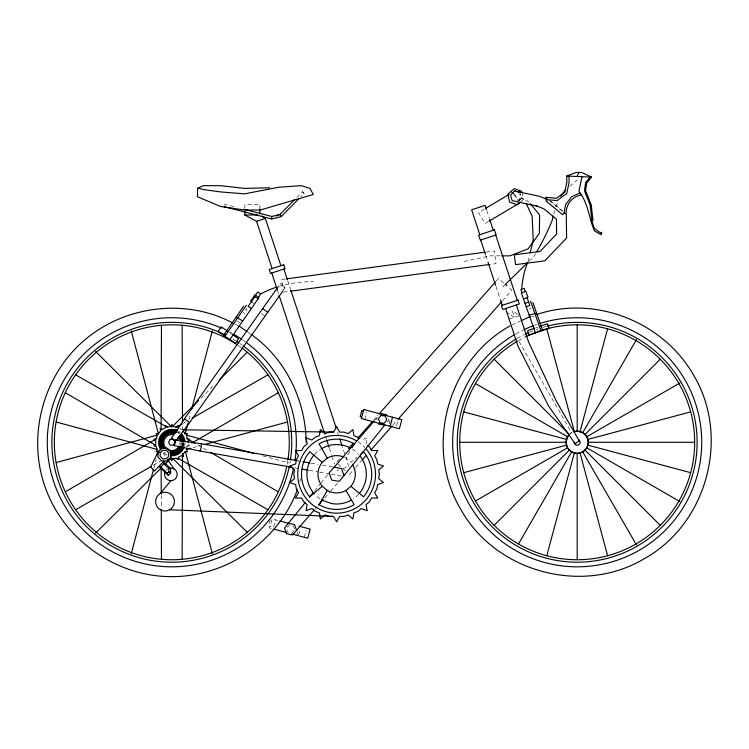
<?xml version="1.0" encoding="UTF-8"?>
<svg xmlns="http://www.w3.org/2000/svg" width="749" height="749" viewBox="0 0 749 749"><rect width="100%" height="100%" fill="white"/><g stroke="black" fill="none" stroke-linecap="round" stroke-linejoin="round"><path stroke-width="0.56" stroke-dasharray="3.75 2.81" d="M366.046 443.942L367.188 437.847L361.383 440.028M528.111 261.495L529.655 254.988M153.835 468.2L156.213 459.203M182.653 443.361L182.054 445.608L182.653 443.399M188.888 419.74L190.667 412.989M270.146 520.003L268.507 526.107L270.089 526.538M273.666 526.921L275.557 519.853M299.797 481.776L300.658 478.536M296.876 535.31L297.962 531.266M298.729 534.72L300.358 528.663M304.291 537.295L306.182 530.226M364.782 419.506L366.673 412.437M389.077 423.85L390.426 418.803M396.493 425.835L397.841 420.788M224.494 205.348L224.887 204.337L234.933 206.93M349.792 451.46L345.954 458.107L350.925 462.273L356.805 457.339M246.955 308.176L245.709 309.964L247.282 311.06M283.684 289.854L284.985 287.991L281.044 283.216L278.722 286.006M314.589 490.969L320.403 483.77M321.134 482.871L329.129 472.965M375.043 420.086L379.855 414.422M294.029 530.704L291.979 533.138L287.794 532.408L286.343 528.41L289.077 525.152L293.262 525.892L294.713 529.889M387.345 422.043L388.656 420.47L386.905 415.667M314.823 509.283L317.866 505.8M324.71 497.945L330.028 491.84M330.786 490.969L337.63 483.124M336.938 461.805L340.027 458.294M373.274 420.563L377.917 415.302M496.222 281.072L498.534 278.441L505.182 284.292M349.455 474.398L354.876 468.256M355.644 467.376L361.055 461.244M392.757 425.263L397.401 420.002M502.551 300.686L511.829 290.153L507.682 286.493M519.31 200.386L521.697 197.914L520.443 193.504M296.876 197.38L302.474 191.707L304.094 193.439L300.826 196.753M569.174 435.075L571.618 432.622L518.505 340.626M200.947 398.187L214.982 384.256M502.785 287.026L504.423 285.416M528.981 261.298L533.897 256.467A63.731 16.506 -63.1 0 0 535.601 253.677M519.01 200.545L521.21 198.654L520.349 194.075M521.117 201.434L523.448 199.431L521.922 191.388M569.989 186.229L577.095 180.172M484.463 209.055L478.545 212.576L485.071 223.539L488.03 221.779M185.752 446.61L190.78 443.689M183.102 423.419L186.136 421.678M153.442 465.195L160.511 461.15M512.035 324.982L520.124 321.209M517.681 200.535L519.516 199.833L520.312 194.993L518.795 193.748M182.737 428.98L181.258 429.542L179.975 428.465M529.243 308.728L531.313 307.998M532.108 316.874L534.177 316.144M187.456 446.554L189.694 445.767L187.859 444.269M535.928 327.781L538.016 327.041M509.058 318.999L519.834 315.451M336.75 470.531L338.773 469.866M342.808 468.537L348.875 466.543L342.312 446.61M193.139 447.63L199.871 445.805M464.146 261.457L490.314 255.84L500.688 255.84M285.275 279.021L281.811 279.489L283.225 290.022M486.232 252.057L494.321 250.971L496.016 263.62L490.239 264.388M283.515 292.138L289.283 291.361M284.985 287.991L280.735 283.169M297.184 460.691L300.639 461.3M310.994 463.135L317.894 464.352M322.501 465.166L332.856 467.002M294.423 467.732L300.18 468.743M309.384 470.372L318.587 472.001M319.739 472.207L330.094 474.033M331.245 474.239L341.6 476.074M277.785 520.452L272.121 518.935L269.687 528.026L271.924 528.625M177.419 432.66L179.666 433.268M262.73 455.851L288.552 462.863M234.943 324.036L237.976 325.45M528.86 201.949L521.697 197.914L525.161 201.284M261.41 313.812L264.594 315.657M197.811 444.972L208.877 451.413M517.98 314.346L512.4 311.004L514.451 317.23L507.017 312.782M251.392 301.753L253.761 303.392M243.303 312.473L245.11 313.719M237.386 321.031L240.083 322.894M229.456 332.472L231.282 333.736M248.116 332.322L249.951 333.605M304.094 193.439L302.474 191.707M550.496 200.966L562.658 211.049M549.176 200.292L562.686 211.49M337.827 464.146L345.308 470.737M513.945 194.656L518.917 200.442M163.01 452.967L165.604 456.721M514.189 193.841L517.99 200.236M376.569 418.345L377.262 420.264M486.878 210.778L489.369 218.352M485.801 255.493L487.627 261.036M496.007 286.493L500.014 298.673M287.682 280.65L290.546 289.357M337.574 432.21L338.305 434.429M277.327 290.022L278.787 294.451M325.45 436.208L326.545 439.523M329.457 448.389L331.648 455.027M332.013 456.141L334.56 463.893M182.943 442.331L184.432 447.958M182.513 426.556L182.522 430.048M161.241 495.239L161.288 508.028M259.866 209.14L259.866 204.477L244.848 204.477L244.848 207.969M278.553 286.511A66.071 36.776 -5.1 0 1 313.335 281.699M553.764 213.877A72.625 25.316 -90 0 1 554.672 210.75M555.973 206.855A72.625 25.316 -90 0 1 558.286 201.125M166.053 470.344A6.31 6.31 0 0 1 167.739 468.93M358.631 494.237A29.717 29.717 0 0 1 353.406 498.797M319.823 498.797A29.717 29.717 0 0 1 314.599 494.237M314.599 454.325A29.717 29.717 0 0 1 320.787 449.128M352.451 449.128A29.717 29.717 0 0 1 358.631 454.325M184.984 442.622A13.182 13.182 0 0 1 184.535 446.039M167.299 454.999A13.182 13.182 0 0 1 163.338 452.714M178.393 431.199A13.182 13.182 0 0 1 180.275 432.519M183.936 442.622A12.124 12.124 0 0 1 183.514 445.767M165.744 453.117A12.124 12.124 0 0 1 164.012 451.909M177.869 432.117A12.124 12.124 0 0 1 179.601 433.325M181.951 442.622A10.149 10.149 0 0 1 181.604 445.252M179.844 442.622A8.042 8.042 0 0 1 179.629 444.475M181.033 442.622A9.222 9.222 0 0 1 180.472 445.777M183.009 442.622A11.207 11.207 0 0 1 182.625 445.524M357.985 441.788A38.882 38.882 0 0 1 364.903 447.593M182.896 443.417A11.151 11.151 0 0 1 182.41 445.739M290.294 460.822A119.934 119.934 0 0 1 289.919 463.107M232.77 338.997A119.934 119.934 0 0 1 235.748 340.814M239.643 343.379A119.934 119.934 0 0 1 242.498 345.392M230.074 332.219A124.531 124.531 0 0 1 232.087 333.314M242.77 339.943A124.531 124.531 0 0 1 245.569 341.937M287.859 460.438A117.471 117.471 0 0 1 287.073 464.914M238.248 345.411A117.471 117.471 0 0 1 241.038 347.386M569.746 433.989A11.151 11.151 0 0 1 571.618 432.622M517.231 338.417A119.934 119.934 0 0 1 524.403 334.588M529.702 332.153A119.934 119.934 0 0 1 532.923 330.815M536.172 329.579A119.934 119.934 0 0 1 538.362 328.811M542.791 327.388A119.934 119.934 0 0 1 547.276 326.143M518.458 340.552A117.471 117.471 0 0 1 524.469 337.312M515.921 333.867A124.531 124.531 0 0 1 523.008 330.15M534.599 325.263A124.531 124.531 0 0 1 536.752 324.495M182.559 442.884L182.559 445.215L182.569 442.837"/><path stroke-width="1.12" d="M161.091 430.048L161.466 325.347M182.147 559.213L182.522 453.351M160.305 452.546L160.117 456.057L162.458 458.678L165.969 458.865L168.591 456.516L168.778 453.005L166.428 450.392L162.917 450.205L160.305 452.546L158.17 451.525L150.746 467.03L154.388 471.093L164.097 460.953M292.129 467.32L200.077 451.048L174.33 445.618L174.695 442.818L175.313 440.038L201.687 443.801L297.184 460.691M175.566 440.056L174.33 445.618M224.251 206.687L271.709 218.961L271.775 216.461L243.865 209.243M601.709 232.265L601.297 234.69L594.491 230.973C588.939 218.436 588.405 204.337 580.063 192.858L571.674 196.725L565.645 204.43L564.034 212.941L562.574 214.701L546.049 201.004L547.126 199.702L557.078 200.582L566.75 193.439L569.156 182.241L568.922 176.137M582.001 176.698L578.949 190.967L579.96 192.905M530.17 252.816L533.269 239.802L532.108 216.115L526.154 203.4M131.262 553.68L153.536 469.323M157.402 454.699L158.292 451.329M185.022 434.364L187.999 423.11M191.557 409.619L212.351 330.88M390.117 426.293L392.551 417.202M573.846 432.033L577.198 431.134L582.769 432.622L586.851 436.704L588.34 442.284L586.851 447.855L582.769 451.937L577.198 453.435L571.618 451.937L567.536 447.855L566.047 442.284L567.536 436.704L569.174 435.075M546.817 555.664L574.305 453.051M580.082 431.508L607.57 328.905M577.095 176.492L578.818 172.467M297.587 489.247C278.778 540.759 226.582 576.805 171.802 576.636C116.591 576.842 64.245 540.188 45.549 488.236C26.477 436.424 43.011 374.687 85.442 339.363C125.776 305.526 186.323 297.99 232.92 323.1M367.731 445.355L369.407 446.76L371.598 450.561L377.805 450.495L374.65 455.841L376.841 459.633L377.599 463.959L383.451 466.018L378.657 469.96L379.425 474.276L378.657 478.602L383.451 482.534L377.599 484.603L376.841 488.919L374.65 492.72L377.805 498.057L371.598 497.991L369.407 501.793L366.046 504.611L367.188 510.715L361.383 508.534L358.022 511.352L353.903 512.85L352.882 518.973L348.173 514.938L344.053 516.436L339.662 516.436L336.619 521.838L333.567 516.436L329.186 516.436L325.057 514.938L320.347 518.973L319.336 512.85L315.217 511.352L311.856 508.534L306.041 510.715L307.184 504.611L303.822 501.793L301.632 497.991L295.424 498.057L298.579 492.72L296.389 488.919L295.63 484.603L289.779 482.534L294.572 478.602L293.805 474.276L294.572 469.96L289.779 466.018L295.63 463.959L296.389 459.633L298.579 455.841L295.424 450.495L301.632 450.561L303.822 446.76L307.184 443.942L306.041 437.847L311.856 440.028L315.217 437.21L319.336 435.703L320.347 429.589L325.057 433.624L329.186 432.126L333.567 432.126L336.619 426.715L339.662 432.126L344.053 432.126L348.173 433.624L352.882 429.589L353.903 435.703L358.022 437.21L359.698 438.614M187.166 448.211L186.332 449.662L187.531 451.694L185.162 451.675L183.046 454.203L183.477 456.525L181.258 455.692L178.402 457.349L178.019 459.68L176.221 458.145L172.972 458.716L171.802 460.775L170.641 458.716L168.965 458.716M327.276 490.455L319.055 504.695A35.119 35.119 0 0 0 354.174 504.695L345.954 490.455A18.678 18.678 0 0 1 327.276 490.455L322.313 486.279A18.678 18.678 0 0 1 322.313 462.273L309.712 451.703A35.119 35.119 0 0 0 309.712 496.849L322.313 486.279M351.983 447.659L354.174 443.867A35.119 35.119 0 0 0 319.055 443.867L327.276 458.107A18.678 18.678 0 0 1 344.025 457.133M518.505 543.933L571.618 451.937M582.769 432.622L636.472 339.615M175.519 441.161L171.484 438.287L184.469 418.775L278.057 286.951M223.53 335.271L243.771 306.032M224.953 336.264L246.468 305.189M255.512 295.2L257.759 291.96L260.68 293.983A66.071 36.776 -5.1 0 1 276.409 287.176M254.95 296.632L248.191 306.388L251.336 308.569M258.433 297.231L260.68 293.983M229.821 339.634L258.948 297.578L255.006 294.853L250.606 301.201L251.392 301.753M283.028 290.781L189.834 422.324L175.772 441.124L171.484 438.287M314.065 510.153L292.625 534.917L286.577 533.85L284.48 528.082L305.143 502.673M309.506 497.27L313.138 492.767M374.285 420.957L329.129 472.965L331.713 480.072L339.157 481.382L344.016 475.587L384.714 425.179L378.666 424.112M590.137 177.054L585.634 182.578L584.473 190.742L590.184 205.292L591.86 220.646L594.36 228.539L601.503 233.482M544.935 198.831L546.152 197.362L556.432 198.27L564.737 192.137L566.899 182.054L566.675 176.043L576.412 172.364L582.132 172.607L591.523 177.11L586.692 183.037L585.615 190.611L591.27 205.02L592.955 220.412M160.314 493.46A9.419 9.419 0 0 1 174.433 501.615A9.419 9.419 0 0 1 160.314 509.769A9.419 9.419 0 0 1 160.314 493.46L170.884 480.699M318.625 504.929L323.184 499.695M348.538 448.642L353.172 443.38M357.816 438.118L372.506 421.444M379.462 413.551L495.445 281.942M361.833 460.363L365.699 455.972M371.111 449.831L391.989 426.144M398.168 419.122L501.783 301.557M160.67 467.02L163.834 463.715L163.432 461.646L170.529 468.443L170.632 473.068L168.366 475.428L158.91 466.374L160.67 467.02L167.289 473.359L168.366 475.428M167.289 473.359L168.871 471.711L168.806 468.471L163.834 463.715M546.143 199.065L539.046 196.201L514.572 191.004L510.584 195.115L512.157 200.629L537.239 206.181M271.775 216.461L280.079 214.411L294.479 199.814M271.709 218.961L281.24 216.611L299.197 198.401M494.19 525.283L569.306 450.168M585.081 434.401L660.197 359.277M172.055 426.874L198.476 400.64M219.111 380.155L247.179 352.292M95.61 533.091L161.653 467.526M164.949 464.249L171.558 457.695M505.238 284.611L527.343 262.899M520.34 202.099L517.241 204.767L509.517 202.061L507.991 194.019L514.198 188.682L521.922 191.388M322.313 462.273L327.276 458.107M360.999 453.819L363.518 451.703A35.119 35.119 0 0 1 363.518 496.849L350.925 486.279A18.678 18.678 0 0 0 352.788 464.942M345.954 490.455L350.925 486.279M510.013 325.927C447.181 360.765 423.85 447.874 460.841 509.46C495.679 572.292 582.778 595.633 644.374 558.642C707.206 523.794 730.547 436.695 693.546 375.099C663.361 321.864 594.781 294.657 536.63 314.58M485.455 208.465L509.151 194.365M489.013 221.189L519.628 202.979M65.369 491.793L156.859 438.539M191.781 443.099L278.244 392.766M475.54 500.969L567.536 447.855M586.851 436.704L679.858 383.011M176.034 427.464L182.091 423.99M192.193 418.214L267.908 374.865M75.705 509.704L151.42 466.346M521.135 320.741L530.226 316.499M276.175 215.965L280.426 214.233M523.476 298.954L528.008 297.353L525.873 291.305L521.351 292.896L535.451 332.949M525.03 303.364L528.644 302.09M526.229 306.772L529.843 305.498L527.09 297.681M529.206 315.217L536.574 313.063M534.88 328.146L527.558 330.721L529.131 335.178L548.998 328.174L547.435 323.727L540.113 326.302M244.848 211.471L244.848 214.972L256.57 221.311L265.343 218.418L280.903 265.708M56.184 462.564L157.215 435.103M186.398 449.466L190.892 448.239M204.365 444.578L287.429 422.005M463.809 472.666L566.422 445.168M587.965 439.391L690.578 411.903M286.436 278.871L485.08 252.207M290.443 291.202L489.088 264.547M262.693 308.654L267.739 312.249M184.469 418.775L189.516 422.361M269.574 187.774L244.539 188.392L220.674 185.668L203.241 185.668L197.502 188.392L197.502 196.762L220.674 206.518L244.539 210.02L260.221 210.02L313.325 194.487L309.927 188.392L301.426 185.668L278.937 187.213L244.539 193.86L220.674 191.931L203.241 189.534L198.204 188.065M168.806 468.471L170.529 468.443M158.451 451.675L156.082 451.694L157.281 449.662L156.157 446.554L153.919 445.767L155.755 444.269L155.755 440.964L153.919 439.466L156.157 438.68L157.281 435.581L156.082 433.54L158.451 433.559L160.567 431.031L160.136 428.709L162.355 429.542L165.211 427.894L165.595 425.554L167.392 427.099L170.641 426.518L171.802 424.458L172.972 426.518L176.221 427.099L178.019 425.554L178.402 427.894M244.848 214.972L257.722 214.972M501.839 255.84L509.91 255.84L528.111 248.846L539.346 233.351L539.636 214.907L530.292 203.681M459.811 442.284L566.047 442.284M588.34 442.284L694.576 442.284M174.096 429.636L177.588 429.692M183.411 429.786L333.567 432.126M169.723 509.769L333.567 516.436M566.675 176.043L591.523 177.11M201.359 443.783L201.219 447.443L200.077 451.048M380.511 413.635L386.559 414.703M302.942 461.712L309.843 462.929M333.988 467.179L341.432 468.49L344.016 475.587M302.484 469.155L308.232 470.166M288.431 523.382L294.469 524.45L296.576 530.217M514.572 191.004L520.134 192.399M463.809 411.903L566.422 439.391M587.965 445.168L690.578 472.666M363.377 410.986L361.804 410.564L360.166 416.669L361.748 417.099M279.873 521.014L288.917 523.439M298.973 526.126L310.161 529.131L307.727 538.213L292.044 534.009M274.115 529.206L286.483 532.52M186.398 435.103L253.752 453.407M56.184 422.005L157.215 449.466M236.132 317.07L242.723 321.012M321.761 500.014L331.461 503.543A29.717 29.717 0 0 0 351.478 500.014M536.106 205.713L544.027 208.915L556.423 219.195L556.619 234.044L540.076 251.449L514.263 254.8L515.537 264.64L544.841 260.839L566.6 237.948L566.281 214.476M564.034 212.941L566.132 213.933A18.444 18.444 0 0 1 581.009 194.909M75.705 374.865L167.579 427.464M178.056 458.257L267.908 509.704M475.54 383.591L567.536 436.704M586.851 447.855L679.858 501.558M186.754 438.539L194.796 443.221M210.881 452.583L278.244 491.793M65.369 392.766L155.848 445.44M261.691 216.124L265.343 218.418M254.154 296.08L258.096 298.814M227.63 331.208L221.245 326.789L218.015 331.461L235.336 343.454L238.575 338.782L232.19 334.363M238.987 325.927L247.207 331.685M250.859 334.241C285.519 358.397 305.723 400.341 306.163 442.284M168.871 471.711L170.632 473.068M183.046 431.031L185.162 433.559L187.531 433.54L186.332 435.581L187.456 438.68L189.694 439.466L187.859 440.964L188.149 442.622M505.182 284.292L506.848 285.762M95.61 351.468L171.558 426.874M172.879 458.51L247.179 532.277M494.19 359.277L568.482 433.568M585.081 450.168L660.197 525.283M511.099 191.351L513.234 193.832M280.079 214.411L281.24 216.611M167.551 459.54L174.04 468.93M582.769 451.937L636.472 544.944M546.152 197.362L547.126 199.702M532.876 302.559L542.679 330.403M530.629 301.388L541.04 330.974M525.283 291.511L524.197 288.421L520.845 289.601L521.931 292.69M495.726 235.055L517.222 300.368M486.513 209.701L485.09 205.376L471.627 209.804L479.819 234.69M489.724 219.438L493.282 230.252M516.379 304.955L528.541 341.909L556.582 401.67L579.305 440.927L575.082 443.633L548.661 406.136L518.018 346.197L505.603 308.504M480.699 239.998L485.436 254.388M487.992 262.141L495.641 285.388M500.379 299.778L502.204 305.311M283.862 269.041L287.335 279.592M290.912 290.462L336.114 427.782M339.756 438.858L341.947 445.505M256.57 221.311L272.13 268.591M271.737 273.029L277.327 290.022M279.152 295.555L324.72 433.989M326.91 440.637L329.092 447.275M546.817 328.905L574.305 431.508M580.082 453.051L607.57 555.664M185.321 451.329L212.351 553.68M131.262 330.88L158.582 434.364M182.147 325.347L182.494 421.902M161.138 467.31L161.232 494.068M161.288 509.198L161.466 559.213M577.198 324.897L577.198 431.134M577.198 453.435L577.198 559.662M259.866 209.14L259.866 213.802M521.697 288.421A44.631 17.47 -87.3 0 1 527.717 262.384M553.193 216.04A72.625 25.316 -90 0 0 552.144 220.506A63.731 16.506 -63.1 0 1 536.733 251.767M560.823 196.229A72.625 25.316 -90 0 1 565.701 189.909M170.884 468.078A6.31 6.31 0 0 1 177.157 475.128A6.31 6.31 0 0 1 169.424 480.521A6.31 6.31 0 0 1 164.967 472.226M360.091 456.066A29.717 29.717 0 0 1 359.38 493.376M313.85 493.376A29.717 29.717 0 0 1 313.85 455.177M321.761 448.548A29.717 29.717 0 0 1 350.476 447.996M184.188 447.125A13.182 13.182 0 0 1 170.65 455.748M161.016 450.186A13.182 13.182 0 0 1 177.382 430.675M181.904 434.148A13.182 13.182 0 0 1 184.937 441.479M183.196 446.76A12.124 12.124 0 0 1 170.744 454.699M161.307 448.679A12.124 12.124 0 0 1 176.942 431.63M181.099 434.823A12.124 12.124 0 0 1 183.889 441.573M181.005 446.9A10.149 10.149 0 0 1 170.042 452.611M163.497 448.445A10.149 10.149 0 0 1 175.275 433.081M179.582 436.096A10.149 10.149 0 0 1 181.913 441.741M178.992 446.226A8.042 8.042 0 0 1 168.909 450.121A8.042 8.042 0 0 1 164.059 440.459A8.042 8.042 0 0 1 173.206 434.701M177.962 437.453A8.042 8.042 0 0 1 179.357 439.869M180.05 446.75A9.222 9.222 0 0 1 170.201 451.703M164.743 448.548A9.222 9.222 0 0 1 173.412 433.531M178.871 436.686A9.222 9.222 0 0 1 180.968 441.554M182.335 446.451A11.207 11.207 0 0 1 170.819 453.772M162.102 448.22A11.207 11.207 0 0 1 176.549 432.463M180.387 435.412A11.207 11.207 0 0 1 182.971 441.648M366.401 449.288A38.882 38.882 0 0 1 347.77 511.53A38.882 38.882 0 0 1 297.999 469.763A38.882 38.882 0 0 1 356.056 440.599M286.848 466.028A117.471 117.471 0 0 1 133.425 553.305A117.471 117.471 0 0 1 66.661 389.911A117.471 117.471 0 0 1 237.302 344.765M241.955 348.06A117.471 117.471 0 0 1 288.028 459.315M293.571 468.387A124.531 124.531 0 0 1 137.563 562.012A124.531 124.531 0 0 1 54.649 400.05A124.531 124.531 0 0 1 221.826 328.231M234.072 334.428A124.531 124.531 0 0 1 241.824 339.297M246.487 342.621A124.531 124.531 0 0 1 294.994 460.532M289.264 466.524A119.934 119.934 0 0 1 137.413 557.181A119.934 119.934 0 0 1 60.351 398A119.934 119.934 0 0 1 225.636 335.112M236.731 341.441A119.934 119.934 0 0 1 238.678 342.724M243.434 346.085A119.934 119.934 0 0 1 290.472 459.671M573.734 431.686A11.151 11.151 0 0 1 588.34 442.659A11.151 11.151 0 0 1 573.032 452.621A11.151 11.151 0 0 1 568.903 434.832M537.014 331.901A117.471 117.471 0 0 1 693.911 455.542A117.471 117.471 0 0 1 513.28 540.834A117.471 117.471 0 0 1 517.484 341.123M525.489 336.807A117.471 117.471 0 0 1 535.956 332.294M547.276 326.143A119.934 119.934 0 0 1 695.231 463.491A119.934 119.934 0 0 1 508.721 540.741A119.934 119.934 0 0 1 516.23 338.997M525.452 334.082A119.934 119.934 0 0 1 528.625 332.622M540.01 323.428A124.531 124.531 0 0 1 700.381 460.513A124.531 124.531 0 0 1 507.176 545.272A124.531 124.531 0 0 1 514.928 334.428M524.047 329.663A124.531 124.531 0 0 1 533.531 325.656M578.668 439.719A2.959 2.959 0 0 1 578.668 444.84A2.959 2.959 0 0 1 574.24 442.284M158.17 451.525L157.88 456.843L161.438 460.804L166.755 461.094L170.716 457.536L171.006 452.218L167.448 448.258L162.13 447.968L158.17 451.525M363.78 409.497L361.346 418.579L399.386 428.774L401.82 419.683L363.78 409.497M170.107 439.485L168.534 442.35L170.229 445.149L173.506 445.084L175.079 442.21L173.384 439.41L170.107 439.485M381.157 415.414L378.423 418.672L379.883 422.661L384.068 423.4L386.793 420.142L385.342 416.154L381.157 415.414M283.749 264.772L269.294 269.528L270.576 273.413L285.023 268.657L283.749 264.772M494.452 229.868L478.648 235.074L480.315 240.129L496.11 234.924L494.452 229.868M517.999 300.115L501.427 305.573L502.701 309.459L519.282 304L517.999 300.115"/></g></svg>
